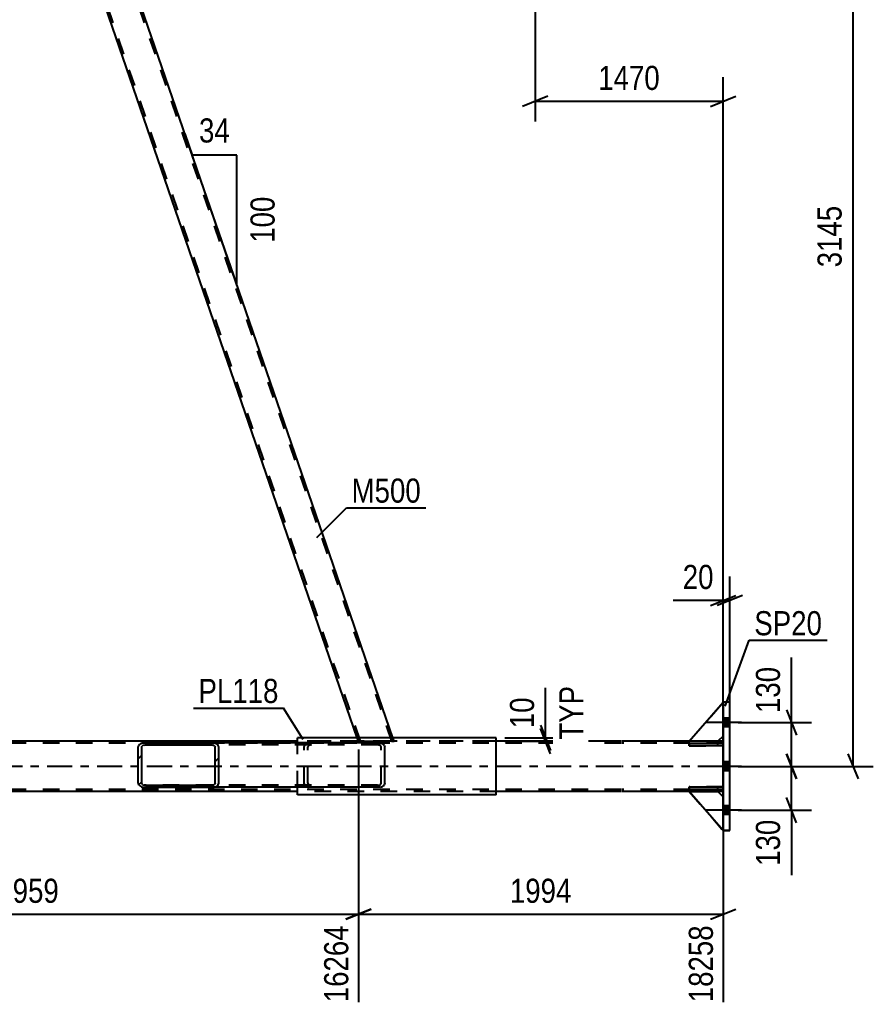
# Model space of a CAD drawing. Header units: millimetres. Extents: x -836 to 353, y -855 to -14.
# Drawn here: x -150.8 to -49.5, y -427 to -309.7 of the extents above; entities that cross this region are included whole.
import ezdxf

# ---------------------------------------------------------------- set-up
doc = ezdxf.new("R2010")
doc.units = ezdxf.units.MM
doc.linetypes.add('DXK_LINE_DOT2', pattern=[3.9198, 1.9599, -1.9599])
doc.linetypes.add('DXK_LINE_DOT3', pattern=[5.9187, 2.979, -0.9799, 0.9799, -0.9799])
doc.styles.add('Arial Narrow', font='ARIALN.TTF', dxfattribs={"height": 0.2})

# ---------------------------------------------------------------- blocks, each defined once
blk = doc.blocks.new('Part-570393895-1720 - 1253')
at = {"linetype": 'Continuous'}
h = blk.add_hatch(dxfattribs=at)
h.set_pattern_fill('', scale=0.7, style=0, pattern_type=0)
h.set_pattern_definition([(45, (-136.6594, -400.5662), (-1.57154, 1.57154), [])])
h.paths.add_polyline_path([(-136.73, -400.38), (-136.66, -400.57), (-136.47, -400.72), (-136.19, -400.83), (-135.86, -400.86), (-128.03, -400.86), (-127.7, -400.83), (-127.41, -400.72), (-127.23, -400.57), (-127.16, -400.38), (-127.16, -396.06), (-127.22, -395.88), (-127.41, -395.72), (-127.7, -395.62), (-128.03, -395.58), (-135.86, -395.58), (-136.19, -395.62), (-136.47, -395.72), (-136.66, -395.88), (-136.73, -396.06)])
h.paths.add_polyline_path([(-136.26, -395.97), (-136.16, -395.89), (-136.02, -395.84), (-135.86, -395.82), (-128.03, -395.82), (-127.86, -395.84), (-127.72, -395.89), (-127.63, -395.97), (-127.59, -396.06), (-127.59, -400.38), (-127.63, -400.47), (-127.72, -400.55), (-127.86, -400.6), (-128.03, -400.62), (-135.86, -400.62), (-136.02, -400.6), (-136.16, -400.55), (-136.26, -400.47), (-136.29, -400.38), (-136.29, -396.06)])
at = {"color": 2, "linetype": 'Continuous'}
for p, q in [((-136.66, -395.88), (-136.73, -396.06)), ((-136.73, -400.38), (-136.73, -396.06)), ((-136.29, -396.06), (-136.26, -395.97)), ((-136.29, -400.38), (-136.29, -396.06)), ((-135.86, -395.58), (-136.19, -395.62)), ((-136.02, -395.84), (-135.86, -395.82)), ((-135.86, -395.58), (-128.03, -395.58)), ((-135.86, -395.82), (-128.03, -395.82)), ((-108.32, -395.58), (-128.03, -395.58)), ((-127.7, -395.62), (-128.03, -395.58)), ((-128.03, -395.82), (-127.86, -395.84)), ((-127.63, -395.97), (-127.59, -396.06)), ((-127.59, -400.38), (-127.59, -396.06)), ((-127.16, -396.06), (-127.22, -395.88)), ((-127.16, -400.38), (-127.16, -396.06)), ((-108.32, -395.58), (-107.99, -395.62)), ((-107.52, -395.88), (-107.45, -396.06)), ((-107.45, -400.38), (-107.45, -396.06)), ((-136.73, -400.38), (-136.66, -400.57)), ((-136.26, -400.47), (-136.29, -400.38)), ((-136.19, -400.83), (-135.86, -400.86)), ((-135.86, -400.62), (-136.02, -400.6)), ((-135.86, -400.62), (-128.03, -400.62)), ((-135.86, -400.86), (-128.03, -400.86)), ((-127.86, -400.6), (-128.03, -400.62)), ((-128.03, -400.86), (-127.7, -400.83)), ((-108.32, -400.86), (-128.03, -400.86)), ((-127.59, -400.38), (-127.63, -400.47)), ((-127.23, -400.57), (-127.16, -400.38)), ((-107.99, -400.83), (-108.32, -400.86)), ((-107.45, -400.38), (-107.52, -400.57))]:
    blk.add_line(p, q, dxfattribs=at)
at = {"color": 7, "linetype": 'DXK_LINE_DOT2'}
for p, q in [((-135.86, -395.58), (-128.03, -395.58)), ((-108.32, -395.82), (-135.86, -395.82)), ((-117.02, -396.06), (-116.95, -395.88)), ((-117.02, -400.38), (-117.02, -396.06)), ((-116.55, -395.97), (-116.58, -396.06)), ((-116.58, -400.38), (-116.58, -396.06)), ((-116.48, -395.62), (-116.15, -395.58)), ((-116.15, -395.82), (-116.32, -395.84)), ((-108.16, -395.84), (-108.32, -395.82)), ((-107.89, -396.06), (-107.92, -395.97)), ((-107.89, -400.38), (-107.89, -396.06)), ((-108.32, -400.62), (-135.86, -400.62)), ((-128.03, -400.86), (-135.86, -400.86)), ((-116.95, -400.57), (-117.02, -400.38)), ((-116.58, -400.38), (-116.55, -400.48)), ((-116.15, -400.86), (-116.48, -400.83)), ((-116.32, -400.61), (-116.15, -400.62)), ((-108.32, -400.62), (-108.16, -400.61)), ((-107.92, -400.48), (-107.89, -400.38))]:
    blk.add_line(p, q, dxfattribs=at)
at = {"color": 2, "linetype": 'Continuous'}
for centre, radius, start, end in [((-136.05, -396.42), 0.813, 99.5774, 138.2055), ((-135.95, -396.24), 0.406, 99.5774, 138.2055), ((-127.93, -396.24), 0.406, 41.7863, 80.4144), ((-127.83, -396.42), 0.813, 41.7863, 80.4144), ((-108.12, -396.42), 0.813, 41.7863, 80.4144), ((-136.05, -400.02), 0.813, 221.7863, 260.4144), ((-135.95, -400.2), 0.406, 221.7863, 260.4144), ((-127.93, -400.2), 0.406, 279.5774, 318.2055), ((-127.83, -400.03), 0.813, 279.5774, 318.2055), ((-108.12, -400.03), 0.813, 279.5774, 318.2055)]:
    blk.add_arc(centre, radius, start, end, dxfattribs=at)
at = {"color": 7, "linetype": 'DXK_LINE_DOT2'}
for centre, radius, start, end in [((-116.35, -396.42), 0.813, 99.5774, 138.2055), ((-116.25, -396.24), 0.406, 99.5774, 138.2055), ((-108.22, -396.24), 0.406, 41.7863, 80.4144), ((-116.35, -400.03), 0.813, 221.7863, 260.4144), ((-116.25, -400.2), 0.406, 221.7863, 260.4144), ((-108.22, -400.21), 0.406, 279.5774, 318.2055)]:
    blk.add_arc(centre, radius, start, end, dxfattribs=at)
blk = doc.blocks.new('Part-570393895-1448 - 1253')
at = {"color": 2, "linetype": 'Continuous'}
for p, q in [((-94.23, -394.97), (-117.82, -394.97)), ((-117.82, -395.58), (-117.82, -394.97)), ((-94.23, -401.77), (-94.23, -394.97)), ((-117.82, -401.77), (-117.82, -400.86)), ((-94.23, -401.77), (-117.82, -401.77))]:
    blk.add_line(p, q, dxfattribs=at)
at = {"color": 7, "linetype": 'DXK_LINE_DOT2'}
for p, q in [((-117.82, -395.97), (-117.82, -395.58)), ((-117.82, -400.86), (-117.82, -395.97))]:
    blk.add_line(p, q, dxfattribs=at)
blk = doc.blocks.new('Part-570393895-1650 - 1253')
at = {"color": 7, "linetype": 'DXK_LINE_DOT2'}
for p, q in [((-79.43, -395.61), (-761.16, -395.61)), ((-79.43, -395.37), (-710.07, -395.37)), ((-94.23, -395.37), (-117.82, -395.37)), ((-67.93, -395.37), (-79.33, -395.37)), ((-67.33, -395.61), (-79.33, -395.61)), ((-67.33, -395.37), (-67.33, -401.37)), ((-79.43, -401.13), (-761.16, -401.13)), ((-94.23, -401.37), (-117.82, -401.37)), ((-67.33, -401.13), (-79.33, -401.13)), ((-67.93, -401.37), (-71.33, -401.37))]:
    blk.add_line(p, q, dxfattribs=at)
at = {"color": 2, "linetype": 'Continuous'}
for p, q in [((-117.82, -395.37), (-180.99, -395.37)), ((-79.43, -395.37), (-94.23, -395.37)), ((-71.33, -395.37), (-79.33, -395.37)), ((-67.33, -395.37), (-67.93, -395.37)), ((-117.82, -401.37), (-180.99, -401.37)), ((-79.43, -401.37), (-94.23, -401.37)), ((-71.33, -401.37), (-79.33, -401.37)), ((-67.33, -401.37), (-67.93, -401.37))]:
    blk.add_line(p, q, dxfattribs=at)
at = {"color": 7, "linetype": 'DXK_LINE_DOT3'}
for p, q in [((-79.43, -398.37), (-761.16, -398.37)), ((-67.33, -398.37), (-79.33, -398.37))]:
    blk.add_line(p, q, dxfattribs=at)
blk = doc.blocks.new('Part-570393895-1670 - 1253')
at = {"color": 2, "linetype": 'Continuous'}
for p, q in [((-66.53, -390.77), (-67.33, -390.77)), ((-67.33, -390.77), (-67.33, -405.97)), ((-66.53, -405.97), (-66.53, -390.77)), ((-67.33, -405.97), (-66.53, -405.97))]:
    blk.add_line(p, q, dxfattribs=at)
at = {"color": 7, "linetype": 'DXK_LINE_DOT2'}
for p, q in [((-66.53, -390.77), (-67.33, -390.77)), ((-66.53, -405.97), (-67.33, -405.97))]:
    blk.add_line(p, q, dxfattribs=at)
blk = doc.blocks.new('Part-570393895-1725 - 1253')
at = {"color": 7, "linetype": 'DXK_LINE_DOT2'}
for p, q in [((-110.34, -395.37), (-151.57, -275.58)), ((-106.61, -395.37), (-147.85, -275.58)), ((-110.59, -395.37), (-110.73, -394.97)), ((-106.36, -395.37), (-106.5, -394.97)), ((-110.59, -395.37), (-106.36, -395.37))]:
    blk.add_line(p, q, dxfattribs=at)
at = {"color": 2, "linetype": 'Continuous'}
for p, q in [((-106.5, -394.97), (-147.46, -275.99)), ((-110.73, -394.97), (-150.7, -278.86))]:
    blk.add_line(p, q, dxfattribs=at)
blk = doc.blocks.new('Bolt-570393895-1822 - 1253')
at = {"linetype": 'Continuous'}
for points in [[(-66.53, -393.69), (-66.53, -392.65), (-67.33, -392.65), (-67.33, -393.69)], [(-66.53, -393.69), (-66.53, -392.65), (-67.33, -392.65), (-67.33, -393.69)], [(-66.53, -393.69), (-66.53, -392.65), (-67.33, -392.65), (-67.33, -393.69)], [(-66.53, -398.89), (-66.53, -397.85), (-67.33, -397.85), (-67.33, -398.89)], [(-66.53, -398.89), (-66.53, -397.85), (-67.33, -397.85), (-67.33, -398.89)], [(-66.53, -404.09), (-66.53, -403.05), (-67.33, -403.05), (-67.33, -404.09)], [(-66.53, -404.09), (-66.53, -403.05), (-67.33, -403.05), (-67.33, -404.09)], [(-66.53, -404.09), (-66.53, -403.05), (-67.33, -403.05), (-67.33, -404.09)]]:
    blk.add_hatch(color=1, dxfattribs=at).paths.add_polyline_path(points)
at = {"color": 1, "linetype": 'Continuous'}
for p, q in [((-66.53, -392.65), (-67.33, -392.65)), ((-66.53, -392.65), (-67.33, -392.65)), ((-66.53, -392.65), (-67.33, -392.65)), ((-65.13, -393.17), (-69.33, -393.17)), ((-65.13, -393.17), (-69.33, -393.17)), ((-65.13, -393.17), (-69.33, -393.17)), ((-66.53, -393.69), (-67.33, -393.69)), ((-66.53, -393.69), (-67.33, -393.69)), ((-66.53, -393.69), (-67.33, -393.69)), ((-65.13, -398.37), (-69.33, -398.37)), ((-65.13, -398.37), (-69.33, -398.37)), ((-66.53, -397.85), (-67.33, -397.85)), ((-66.53, -397.85), (-67.33, -397.85)), ((-66.53, -398.89), (-67.33, -398.89)), ((-66.53, -398.89), (-67.33, -398.89)), ((-66.53, -403.05), (-67.33, -403.05)), ((-66.53, -403.05), (-67.33, -403.05)), ((-66.53, -403.05), (-67.33, -403.05)), ((-65.13, -403.57), (-69.33, -403.57)), ((-65.13, -403.57), (-69.33, -403.57)), ((-65.13, -403.57), (-69.33, -403.57)), ((-66.53, -404.09), (-67.33, -404.09)), ((-66.53, -404.09), (-67.33, -404.09)), ((-66.53, -404.09), (-67.33, -404.09))]:
    blk.add_line(p, q, dxfattribs=at)
blk = doc.blocks.new('Part-570393895-1916 - 1253')
at = {"color": 2, "linetype": 'Continuous'}
for p, q in [((-71.33, -395.93), (-71.33, -395.61)), ((-71.33, -395.61), (-67.33, -395.61)), ((-67.33, -395.93), (-71.33, -395.93)), ((-67.33, -395.61), (-67.33, -395.93))]:
    blk.add_line(p, q, dxfattribs=at)
at = {"color": 7, "linetype": 'DXK_LINE_DOT2'}
blk.add_line((-67.93, -395.93), (-67.93, -395.61), dxfattribs=at)
blk = doc.blocks.new('Part-570393895-1796 - 1253')
at = {"color": 7, "linetype": 'DXK_LINE_DOT2'}
for p, q in [((-71.33, -395.37), (-67.33, -390.77)), ((-67.33, -390.77), (-67.33, -394.77)), ((-67.33, -394.77), (-67.93, -395.37)), ((-67.93, -395.37), (-71.33, -395.37))]:
    blk.add_line(p, q, dxfattribs=at)
blk = doc.blocks.new('Part-570393895-1797 - 1253')
at = {"color": 2, "linetype": 'Continuous'}
for p, q in [((-71.33, -395.37), (-67.33, -390.77)), ((-67.33, -394.77), (-67.93, -395.37)), ((-67.93, -395.37), (-71.33, -395.37))]:
    blk.add_line(p, q, dxfattribs=at)
at = {"color": 7, "linetype": 'DXK_LINE_DOT2'}
blk.add_line((-67.33, -394.77), (-67.33, -390.77), dxfattribs=at)
blk = doc.blocks.new('Part-570393895-1798 - 1253')
at = {"color": 7, "linetype": 'DXK_LINE_DOT2'}
for p, q in [((-67.93, -401.37), (-71.33, -401.37)), ((-71.33, -401.37), (-67.33, -405.97)), ((-67.33, -401.97), (-67.93, -401.37)), ((-67.33, -405.97), (-67.33, -401.97))]:
    blk.add_line(p, q, dxfattribs=at)
blk = doc.blocks.new('Part-570393895-1799 - 1253')
at = {"color": 2, "linetype": 'Continuous'}
for p, q in [((-71.33, -401.37), (-67.93, -401.37)), ((-67.33, -405.97), (-71.33, -401.37)), ((-67.93, -401.37), (-67.33, -401.97))]:
    blk.add_line(p, q, dxfattribs=at)
at = {"color": 7, "linetype": 'DXK_LINE_DOT2'}
blk.add_line((-67.33, -401.97), (-67.33, -405.97), dxfattribs=at)
blk = doc.blocks.new('Part-570393895-1914 - 1253')
at = {"color": 7, "linetype": 'DXK_LINE_DOT2'}
for p, q in [((-67.33, -395.61), (-71.33, -395.61)), ((-71.33, -395.61), (-71.33, -395.93)), ((-71.33, -395.93), (-67.33, -395.93)), ((-67.93, -395.93), (-67.93, -395.61)), ((-67.33, -395.93), (-67.33, -395.61))]:
    blk.add_line(p, q, dxfattribs=at)
blk = doc.blocks.new('Part-570393895-1915 - 1253')
at = {"color": 7, "linetype": 'DXK_LINE_DOT2'}
for p, q in [((-67.33, -400.81), (-71.33, -400.81)), ((-71.33, -400.81), (-71.33, -401.13)), ((-67.93, -401.13), (-67.93, -400.81)), ((-67.33, -401.13), (-67.33, -400.81)), ((-71.33, -401.13), (-67.33, -401.13))]:
    blk.add_line(p, q, dxfattribs=at)
blk = doc.blocks.new('Part-570393895-1917 - 1253')
at = {"color": 2, "linetype": 'Continuous'}
for p, q in [((-71.33, -401.13), (-71.33, -400.81)), ((-71.33, -400.81), (-67.33, -400.81)), ((-67.33, -400.81), (-67.33, -401.13)), ((-67.33, -401.13), (-71.33, -401.13))]:
    blk.add_line(p, q, dxfattribs=at)
at = {"color": 7, "linetype": 'DXK_LINE_DOT2'}
blk.add_line((-67.93, -401.13), (-67.93, -400.81), dxfattribs=at)
blk = doc.blocks.new('StraightDimension-570393895-3263 - 1253')
at = {"color": 7, "linetype": 'Continuous'}
for p, q in [((-89.63, -276.58), (-89.63, -321.83)), ((-67.33, -394.37), (-67.33, -316.58)), ((-88.13, -318.83), (-91.13, -320.03)), ((-68.83, -320.03), (-65.83, -318.83)), ((-89.63, -319.43), (-67.33, -319.43))]:
    blk.add_line(p, q, dxfattribs=at)
at = {"color": 0}
blk.add_wipeout([(-74.22, -318.68), (-74.22, -314.48), (-82.74, -314.48), (-82.74, -318.68)], dxfattribs=at)
at = {"color": 3, "style": 'Arial Narrow'}
blk.add_text('1470', height=2.863, dxfattribs=at).set_placement((-82.14, -318.08))
blk = doc.blocks.new('StraightDimension-570393895-3386 - 1253')
at = {"color": 7, "linetype": 'Continuous'}
for p, q in [((-59.22, -393.17), (-59.22, -385.43)), ((-59.22, -393.17), (-59.22, -385.43)), ((-59.82, -391.67), (-58.62, -394.67)), ((-65.53, -393.17), (-56.82, -393.17)), ((-59.22, -398.37), (-59.22, -393.17)), ((-58.62, -399.87), (-59.82, -396.87)), ((-65.53, -398.37), (-56.82, -398.37))]:
    blk.add_line(p, q, dxfattribs=at)
at = {"color": 0}
blk.add_wipeout([(-59.97, -385.96), (-64.17, -385.96), (-64.17, -392.64), (-59.97, -392.64)], dxfattribs=at)
at = {"color": 3, "style": 'Arial Narrow'}
blk.add_text('130', height=2.863, rotation=90.0002, dxfattribs=at).set_placement((-60.57, -392.04))
blk = doc.blocks.new('StraightDimension-570393895-3657 - 1253')
at = {"color": 7, "linetype": 'Continuous'}
for p, q in [((-188.96, -396.37), (-188.96, -426.37)), ((-110.59, -396.37), (-110.59, -426.37)), ((-187.46, -415.32), (-190.46, -416.52)), ((-188.96, -415.92), (-110.59, -415.92)), ((-112.09, -416.52), (-109.09, -415.32))]:
    blk.add_line(p, q, dxfattribs=at)
at = {"color": 0}
blk.add_wipeout([(-145.52, -415.17), (-145.52, -410.97), (-154.03, -410.97), (-154.03, -415.17)], dxfattribs=at)
at = {"color": 3, "style": 'Arial Narrow'}
blk.add_text('1959', height=2.863, dxfattribs=at).set_placement((-153.43, -414.57))
at = {"color": 0, "linetype": 'Continuous'}
blk.add_wipeout([(-111.19, -416.62), (-115.39, -416.62), (-115.39, -426.97), (-111.19, -426.97)], dxfattribs=at)
at = {"color": 3, "linetype": 'Continuous', "style": 'Arial Narrow'}
blk.add_text('16264', height=2.863, rotation=90.0002, dxfattribs=at).set_placement((-111.79, -426.37))
blk = doc.blocks.new('StraightDimension-570393895-2168 - 1253')
at = {"color": 7, "linetype": 'Continuous'}
for p, q in [((-67.33, -404.97), (-67.33, -375.82)), ((-66.53, -404.97), (-66.53, -375.82)), ((-68.83, -379.27), (-65.83, -378.07)), ((-65.03, -378.07), (-68.03, -379.27)), ((-67.33, -378.67), (-73.24, -378.67)), ((-67.33, -378.67), (-73.24, -378.67)), ((-67.33, -378.67), (-66.53, -378.67))]:
    blk.add_line(p, q, dxfattribs=at)
at = {"color": 0}
blk.add_wipeout([(-67.85, -377.92), (-67.85, -373.72), (-72.71, -373.72), (-72.71, -377.92)], dxfattribs=at)
at = {"color": 3, "style": 'Arial Narrow'}
blk.add_text('20', height=2.863, dxfattribs=at).set_placement((-72.11, -377.32))
blk = doc.blocks.new('StraightDimension-570393895-3395 - 1253')
at = {"color": 7, "linetype": 'Continuous'}
for p, q in [((-88.4, -394.97), (-88.4, -389.06)), ((-88.4, -394.97), (-88.4, -389.06)), ((-89, -393.47), (-87.8, -396.47)), ((-93.23, -394.97), (-86, -394.97)), ((-87.8, -396.87), (-89, -393.87)), ((-88.4, -395.37), (-88.4, -394.97)), ((-93.23, -395.37), (-86, -395.37))]:
    blk.add_line(p, q, dxfattribs=at)
at = {"color": 0, "linetype": 'Continuous'}
blk.add_wipeout([(-83.3, -388.22), (-87.5, -388.22), (-87.5, -395.81), (-83.3, -395.81)], dxfattribs=at)
at = {"color": 0}
blk.add_wipeout([(-89.15, -389.58), (-93.35, -389.58), (-93.35, -394.44), (-89.15, -394.44)], dxfattribs=at)
at = {"color": 3, "linetype": 'Continuous', "style": 'Arial Narrow'}
blk.add_text('TYP', height=2.863, rotation=90.0002, dxfattribs=at).set_placement((-83.9, -395.21))
at = {"color": 3, "style": 'Arial Narrow'}
blk.add_text('10', height=2.863, rotation=90.0002, dxfattribs=at).set_placement((-89.75, -393.84))
blk = doc.blocks.new('StraightDimension-570393895-3675 - 1253')
at = {"color": 7, "linetype": 'Continuous'}
for p, q in [((-110.59, -396.37), (-110.59, -426.37)), ((-67.33, -402.37), (-67.33, -426.37)), ((-109.09, -415.32), (-112.09, -416.52)), ((-110.59, -415.92), (-67.33, -415.92)), ((-68.83, -416.52), (-65.83, -415.32))]:
    blk.add_line(p, q, dxfattribs=at)
at = {"color": 0}
blk.add_wipeout([(-84.7, -415.17), (-84.7, -410.97), (-93.22, -410.97), (-93.22, -415.17)], dxfattribs=at)
at = {"color": 3, "style": 'Arial Narrow'}
blk.add_text('1994', height=2.863, dxfattribs=at).set_placement((-92.62, -414.57))
at = {"color": 0, "linetype": 'Continuous'}
blk.add_wipeout([(-67.93, -416.62), (-72.13, -416.62), (-72.13, -426.97), (-67.93, -426.97)], dxfattribs=at)
at = {"color": 3, "linetype": 'Continuous', "style": 'Arial Narrow'}
blk.add_text('18258', height=2.863, rotation=90.0002, dxfattribs=at).set_placement((-68.53, -426.37))
blk = doc.blocks.new('StraightDimension-570393895-3017 - 1253')
at = {"color": 7, "linetype": 'Continuous'}
for p, q in [((-51.91, -398.37), (-51.91, -272.58)), ((-52.51, -396.87), (-51.31, -399.87)), ((-65.53, -398.37), (-49.51, -398.37))]:
    blk.add_line(p, q, dxfattribs=at)
at = {"color": 0}
blk.add_wipeout([(-52.66, -331.22), (-56.86, -331.22), (-56.86, -339.73), (-52.66, -339.73)], dxfattribs=at)
at = {"color": 3, "style": 'Arial Narrow'}
blk.add_text('3145', height=2.863, rotation=90.0002, dxfattribs=at).set_placement((-53.26, -339.13))
blk = doc.blocks.new('StraightDimension-570393895-3378 - 1253')
at = {"color": 7, "linetype": 'Continuous'}
for p, q in [((-59.82, -396.87), (-58.62, -399.87)), ((-65.53, -398.37), (-56.82, -398.37)), ((-59.22, -403.57), (-59.22, -398.37)), ((-58.62, -405.07), (-59.82, -402.07)), ((-65.53, -403.57), (-56.82, -403.57)), ((-59.22, -403.57), (-59.22, -411.3)), ((-59.22, -403.57), (-59.22, -411.3))]:
    blk.add_line(p, q, dxfattribs=at)
at = {"color": 0}
blk.add_wipeout([(-59.97, -404.09), (-64.17, -404.09), (-64.17, -410.78), (-59.97, -410.78)], dxfattribs=at)
at = {"color": 3, "style": 'Arial Narrow'}
blk.add_text('130', height=2.863, rotation=90.0002, dxfattribs=at).set_placement((-60.57, -410.18))
blk = doc.blocks.new('AngleDimension-570393895-24748 - 1253')
at = {"color": 7, "linetype": 'Continuous'}
for p, q in [((-131.18, -323.27), (-130.3, -325.82)), ((-125.03, -325.82), (-130.3, -325.82)), ((-125.03, -341.13), (-130.3, -325.82)), ((-125.03, -341.13), (-125.03, -325.82))]:
    blk.add_line(p, q, dxfattribs=at)
at = {"color": 0}
blk.add_wipeout([(-119.93, -330.13), (-124.13, -330.13), (-124.13, -336.82), (-119.93, -336.82)], dxfattribs=at)
at = {"color": 3, "style": 'Arial Narrow'}
blk.add_text('100', height=2.863, rotation=90.0002, dxfattribs=at).set_placement((-120.53, -336.22))
at = {"color": 0}
blk.add_wipeout([(-125.24, -324.92), (-125.24, -320.72), (-130.1, -320.72), (-130.1, -324.92)], dxfattribs=at)
at = {"color": 3, "style": 'Arial Narrow'}
blk.add_text('34', height=2.863, dxfattribs=at).set_placement((-129.5, -324.32))
blk = doc.blocks.new('Mark-570393895-1444 - 1253')
at = {"color": 30, "linetype": 'Continuous'}
for p in [(-130.16, -391.45), (-117.14, -395.18)]:
    blk.add_line(p, (-119.46, -391.45), dxfattribs=at)
at = {"color": 0}
blk.add_wipeout([(-120.06, -390.85), (-120.06, -387.85), (-129.56, -387.85), (-129.56, -390.85)], dxfattribs=at)
blk.add_wipeout([(-120.06, -390.85), (-120.06, -387.85), (-129.56, -387.85), (-129.56, -390.85)], dxfattribs=at)
at = {"color": 3, "style": 'Arial Narrow'}
blk.add_text('PL118', height=2.863, dxfattribs=at).set_placement((-129.56, -390.85))
blk = doc.blocks.new('Mark-570393895-1666 - 1253')
at = {"color": 30, "linetype": 'Continuous'}
for p, q in [((-67.06, -391.22), (-64.22, -383.41)), ((-64.22, -383.41), (-54.98, -383.41))]:
    blk.add_line(p, q, dxfattribs=at)
at = {"color": 0}
blk.add_wipeout([(-55.58, -382.81), (-55.58, -379.81), (-63.62, -379.81), (-63.62, -382.81)], dxfattribs=at)
blk.add_wipeout([(-55.58, -382.81), (-55.58, -379.81), (-63.62, -379.81), (-63.62, -382.81)], dxfattribs=at)
at = {"color": 3, "style": 'Arial Narrow'}
blk.add_text('SP20', height=2.863, dxfattribs=at).set_placement((-63.62, -382.81))
blk = doc.blocks.new('Mark-570393895-1721 - 1253')
at = {"color": 30, "linetype": 'Continuous'}
for p, q in [((-115.54, -371.21), (-112, -367.67)), ((-112, -367.67), (-102.58, -367.67))]:
    blk.add_line(p, q, dxfattribs=at)
at = {"color": 0}
blk.add_wipeout([(-103.18, -367.07), (-103.18, -364.07), (-111.4, -364.07), (-111.4, -367.07)], dxfattribs=at)
blk.add_wipeout([(-103.18, -367.07), (-103.18, -364.07), (-111.4, -364.07), (-111.4, -367.07)], dxfattribs=at)
at = {"color": 3, "style": 'Arial Narrow'}
blk.add_text('M500', height=2.863, dxfattribs=at).set_placement((-111.4, -367.07))

msp = doc.modelspace()

# ---------------------------------------------------------------- block references
for name in ['Part-570393895-1725 - 1253', 'Part-570393895-1796 - 1253', 'Part-570393895-1797 - 1253', 'Part-570393895-1670 - 1253', 'Bolt-570393895-1822 - 1253', 'Part-570393895-1448 - 1253', 'Part-570393895-1650 - 1253', 'Part-570393895-1720 - 1253', 'Part-570393895-1916 - 1253', 'Part-570393895-1914 - 1253', 'Part-570393895-1915 - 1253', 'Part-570393895-1917 - 1253', 'Part-570393895-1798 - 1253', 'Part-570393895-1799 - 1253']:
    msp.add_blockref(name, (0, 0))

# ---------------------------------------------------------------- next in the draw order: block references
for name in ['StraightDimension-570393895-3263 - 1253', 'AngleDimension-570393895-24748 - 1253', 'Mark-570393895-1721 - 1253', 'Mark-570393895-1444 - 1253', 'StraightDimension-570393895-3657 - 1253']:
    msp.add_blockref(name, (0, 0))

# ---------------------------------------------------------------- next in the draw order: block references
for name in ['StraightDimension-570393895-3386 - 1253', 'StraightDimension-570393895-3395 - 1253']:
    msp.add_blockref(name, (0, 0))

# ---------------------------------------------------------------- next in the draw order: block references
msp.add_blockref('StraightDimension-570393895-2168 - 1253', (0, 0))

# ---------------------------------------------------------------- next in the draw order: block references
msp.add_blockref('StraightDimension-570393895-3675 - 1253', (0, 0))

# ---------------------------------------------------------------- next in the draw order: block references
msp.add_blockref('StraightDimension-570393895-3017 - 1253', (0, 0))

# ---------------------------------------------------------------- next in the draw order: block references
for name in ['Mark-570393895-1666 - 1253', 'StraightDimension-570393895-3378 - 1253']:
    msp.add_blockref(name, (0, 0))

doc.saveas('drawing.dxf')
